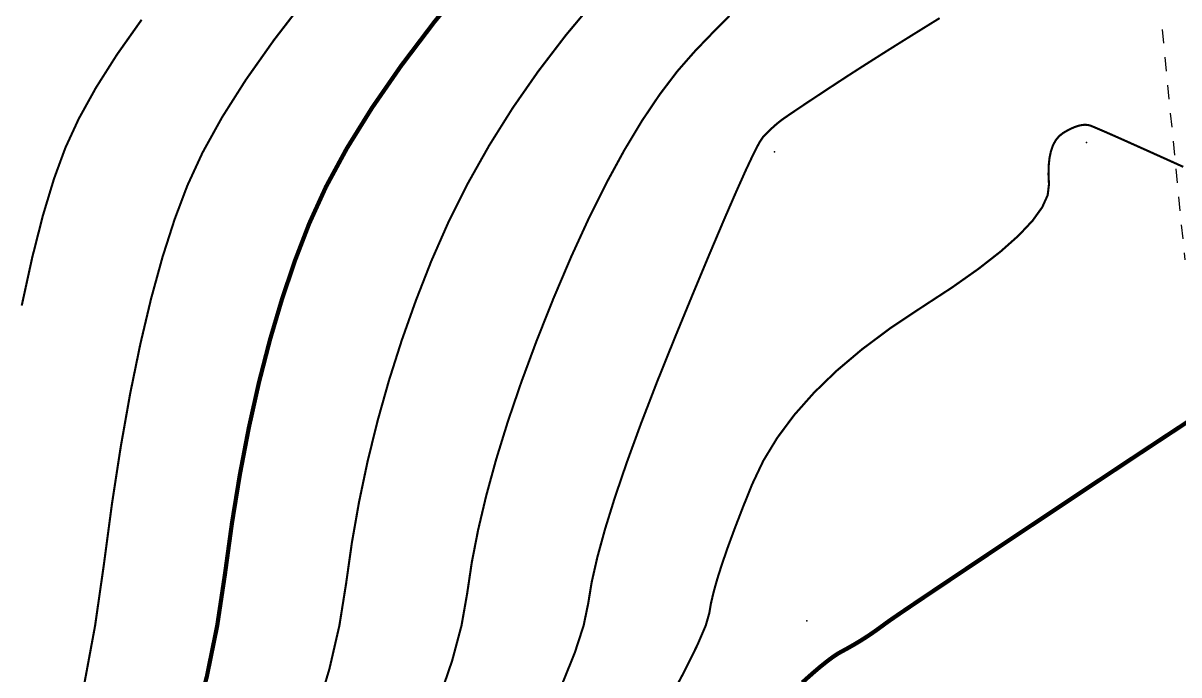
# Model space of a CAD drawing. Extents: x 940 to 1495, y 832 to 1212.
# Drawn here: x 1207.67 to 1248.83, y 924.2 to 947.43 of the extents above; entities that cross this region are included whole.
import ezdxf

# ---------------------------------------------------------------- set-up
doc = ezdxf.new("R2010")
doc.units = 0
doc.header["$LTSCALE"] = 0.5
doc.header["$PDSIZE"] = 0.2
doc.linetypes.add('X6', pattern=[2, 1, -1])
for name, color, linetype in [('DGX', 2, 'CONTINUOUS'), ('DLSS', 4, 'CONTINUOUS'), ('ZDH', 1, 'CONTINUOUS')]:
    doc.layers.add(name, color=color, linetype=linetype)

msp = doc.modelspace()

# ---------------------------------------------------------------- linework, layer by layer
at = {"layer": 'DGX', "color": 3, "linetype": 'Continuous', "const_width": 0.15, "flags": 128}
for points in [[(1223.649, 949.098), (1222.315, 947.467), (1221.129, 945.901), (1220.091, 944.4), (1219.2, 942.965), (1218.457, 941.595), (1217.862, 940.29), (1217.359, 938.982), (1216.893, 937.601), (1216.463, 936.148), (1216.069, 934.622), (1215.712, 933.023), (1215.391, 931.351), (1215.107, 929.606), (1214.858, 927.789), (1214.582, 925.951), (1214.213, 924.141), (1213.751, 922.361)], [(1223.649, 949.098), (1222.315, 947.467), (1221.129, 945.901), (1220.091, 944.4), (1219.2, 942.965), (1218.457, 941.595), (1217.862, 940.29), (1217.359, 938.982), (1216.893, 937.601), (1216.463, 936.148), (1216.069, 934.622), (1215.712, 933.023), (1215.391, 931.351), (1215.107, 929.606), (1214.858, 927.789), (1214.582, 925.951), (1214.213, 924.141), (1213.751, 922.361)], [(1223.649, 949.098), (1222.315, 947.467), (1221.129, 945.901), (1220.091, 944.4), (1219.2, 942.965), (1218.457, 941.595), (1217.862, 940.29), (1217.359, 938.982), (1216.893, 937.601), (1216.463, 936.148), (1216.069, 934.622), (1215.712, 933.023), (1215.391, 931.351), (1215.107, 929.606), (1214.858, 927.789), (1214.582, 925.951), (1214.213, 924.141), (1213.751, 922.361)], [(1223.649, 949.098), (1222.315, 947.467), (1221.129, 945.901), (1220.091, 944.4), (1219.2, 942.965), (1218.457, 941.595), (1217.862, 940.29), (1217.359, 938.982), (1216.893, 937.601), (1216.463, 936.148), (1216.069, 934.622), (1215.712, 933.023), (1215.391, 931.351), (1215.107, 929.606), (1214.858, 927.789), (1214.582, 925.951), (1214.213, 924.141), (1213.751, 922.361)], [(1223.649, 949.098), (1222.315, 947.467), (1221.129, 945.901), (1220.091, 944.4), (1219.2, 942.965), (1218.457, 941.595), (1217.862, 940.29), (1217.359, 938.982), (1216.893, 937.601), (1216.463, 936.148), (1216.069, 934.622), (1215.712, 933.023), (1215.391, 931.351), (1215.107, 929.606), (1214.858, 927.789), (1214.582, 925.951), (1214.213, 924.141), (1213.751, 922.361)], [(1223.649, 949.098), (1222.315, 947.467), (1221.129, 945.901), (1220.091, 944.4), (1219.2, 942.965), (1218.457, 941.595), (1217.862, 940.29), (1217.359, 938.982), (1216.893, 937.601), (1216.463, 936.148), (1216.069, 934.622), (1215.712, 933.023), (1215.391, 931.351), (1215.107, 929.606), (1214.858, 927.789), (1214.582, 925.951), (1214.213, 924.141), (1213.751, 922.361)], [(1249.119, 933.205), (1248.282, 932.654), (1247.262, 931.98), (1246.061, 931.183), (1244.678, 930.262), (1243.289, 929.336), (1242.072, 928.524), (1241.027, 927.824), (1240.153, 927.238), (1239.45, 926.765), (1238.919, 926.405), (1238.56, 926.158), (1238.372, 926.024), (1238.27, 925.948), (1238.17, 925.875), (1238.072, 925.804), (1237.974, 925.735), (1237.879, 925.669), (1237.784, 925.605), (1237.691, 925.544), (1237.6, 925.485), (1237.508, 925.427), (1237.413, 925.369), (1237.316, 925.311), (1237.217, 925.253), (1237.115, 925.195), (1237.011, 925.136), (1236.904, 925.078), (1236.795, 925.019), (1236.677, 924.951), (1236.543, 924.863), (1236.394, 924.755), (1236.23, 924.628), (1236.049, 924.482), (1235.854, 924.316), (1235.642, 924.13), (1235.415, 923.925)], [(1249.119, 933.205), (1248.282, 932.654), (1247.262, 931.98), (1246.061, 931.183), (1244.678, 930.262), (1243.289, 929.336), (1242.072, 928.524), (1241.027, 927.824), (1240.153, 927.238), (1239.45, 926.765), (1238.919, 926.405), (1238.56, 926.158), (1238.372, 926.024), (1238.27, 925.948), (1238.17, 925.875), (1238.072, 925.804), (1237.974, 925.735), (1237.879, 925.669), (1237.784, 925.605), (1237.691, 925.544), (1237.6, 925.485), (1237.508, 925.427), (1237.413, 925.369), (1237.316, 925.311), (1237.217, 925.253), (1237.115, 925.195), (1237.011, 925.136), (1236.904, 925.078), (1236.795, 925.019), (1236.677, 924.951), (1236.543, 924.863), (1236.394, 924.755), (1236.23, 924.628), (1236.049, 924.482), (1235.854, 924.316), (1235.642, 924.13), (1235.415, 923.925)], [(1249.119, 933.205), (1248.282, 932.654), (1247.262, 931.98), (1246.061, 931.183), (1244.678, 930.262), (1243.289, 929.336), (1242.072, 928.524), (1241.027, 927.824), (1240.153, 927.238), (1239.45, 926.765), (1238.919, 926.405), (1238.56, 926.158), (1238.372, 926.024), (1238.27, 925.948), (1238.17, 925.875), (1238.072, 925.804), (1237.974, 925.735), (1237.879, 925.669), (1237.784, 925.605), (1237.691, 925.544), (1237.6, 925.485), (1237.508, 925.427), (1237.413, 925.369), (1237.316, 925.311), (1237.217, 925.253), (1237.115, 925.195), (1237.011, 925.136), (1236.904, 925.078), (1236.795, 925.019), (1236.677, 924.951), (1236.543, 924.863), (1236.394, 924.755), (1236.23, 924.628), (1236.049, 924.482), (1235.854, 924.316), (1235.642, 924.13), (1235.415, 923.925)], [(1249.119, 933.205), (1248.282, 932.654), (1247.262, 931.98), (1246.061, 931.183), (1244.678, 930.262), (1243.289, 929.336), (1242.072, 928.524), (1241.027, 927.824), (1240.153, 927.238), (1239.45, 926.765), (1238.919, 926.405), (1238.56, 926.158), (1238.372, 926.024), (1238.27, 925.948), (1238.17, 925.875), (1238.072, 925.804), (1237.974, 925.735), (1237.879, 925.669), (1237.784, 925.605), (1237.691, 925.544), (1237.6, 925.485), (1237.508, 925.427), (1237.413, 925.369), (1237.316, 925.311), (1237.217, 925.253), (1237.115, 925.195), (1237.011, 925.136), (1236.904, 925.078), (1236.795, 925.019), (1236.677, 924.951), (1236.543, 924.863), (1236.394, 924.755), (1236.23, 924.628), (1236.049, 924.482), (1235.854, 924.316), (1235.642, 924.13), (1235.415, 923.925)], [(1249.119, 933.205), (1248.282, 932.654), (1247.262, 931.98), (1246.061, 931.183), (1244.678, 930.262), (1243.289, 929.336), (1242.072, 928.524), (1241.027, 927.824), (1240.153, 927.238), (1239.45, 926.765), (1238.919, 926.405), (1238.56, 926.158), (1238.372, 926.024), (1238.27, 925.948), (1238.17, 925.875), (1238.072, 925.804), (1237.974, 925.735), (1237.879, 925.669), (1237.784, 925.605), (1237.691, 925.544), (1237.6, 925.485), (1237.508, 925.427), (1237.413, 925.369), (1237.316, 925.311), (1237.217, 925.253), (1237.115, 925.195), (1237.011, 925.136), (1236.904, 925.078), (1236.795, 925.019), (1236.677, 924.951), (1236.543, 924.863), (1236.394, 924.755), (1236.23, 924.628), (1236.049, 924.482), (1235.854, 924.316), (1235.642, 924.13), (1235.415, 923.925)], [(1249.119, 933.205), (1248.282, 932.654), (1247.262, 931.98), (1246.061, 931.183), (1244.678, 930.262), (1243.289, 929.336), (1242.072, 928.524), (1241.027, 927.824), (1240.153, 927.238), (1239.45, 926.765), (1238.919, 926.405), (1238.56, 926.158), (1238.372, 926.024), (1238.27, 925.948), (1238.17, 925.875), (1238.072, 925.804), (1237.974, 925.735), (1237.879, 925.669), (1237.784, 925.605), (1237.691, 925.544), (1237.6, 925.485), (1237.508, 925.427), (1237.413, 925.369), (1237.316, 925.311), (1237.217, 925.253), (1237.115, 925.195), (1237.011, 925.136), (1236.904, 925.078), (1236.795, 925.019), (1236.677, 924.951), (1236.543, 924.863), (1236.394, 924.755), (1236.23, 924.628), (1236.049, 924.482), (1235.854, 924.316), (1235.642, 924.13), (1235.415, 923.925)]]:
    msp.add_lwpolyline(points, dxfattribs=at)
at = {"layer": 'DGX', "linetype": 'Continuous', "const_width": 0.075, "flags": 128}
for points in [[(1217.758, 948.321), (1216.604, 946.823), (1215.603, 945.405), (1214.755, 944.068), (1214.06, 942.811), (1213.519, 941.636), (1213.065, 940.431), (1212.635, 939.089), (1212.228, 937.608), (1211.845, 935.99), (1211.485, 934.234), (1211.149, 932.339), (1210.836, 930.307), (1210.547, 928.137), (1210.233, 925.948), (1209.846, 923.861), (1209.387, 921.876), (1208.855, 919.992), (1208.251, 918.209), (1207.574, 916.528)], [(1217.758, 948.321), (1216.604, 946.823), (1215.603, 945.405), (1214.755, 944.068), (1214.06, 942.811), (1213.519, 941.636), (1213.065, 940.431), (1212.635, 939.089), (1212.228, 937.608), (1211.845, 935.99), (1211.485, 934.234), (1211.149, 932.339), (1210.836, 930.307), (1210.547, 928.137), (1210.233, 925.948), (1209.846, 923.861), (1209.387, 921.876), (1208.855, 919.992), (1208.251, 918.209), (1207.574, 916.528)], [(1217.758, 948.321), (1216.604, 946.823), (1215.603, 945.405), (1214.755, 944.068), (1214.06, 942.811), (1213.519, 941.636), (1213.065, 940.431), (1212.635, 939.089), (1212.228, 937.608), (1211.845, 935.99), (1211.485, 934.234), (1211.149, 932.339), (1210.836, 930.307), (1210.547, 928.137), (1210.233, 925.948), (1209.846, 923.861), (1209.387, 921.876), (1208.855, 919.992), (1208.251, 918.209), (1207.574, 916.528)], [(1217.758, 948.321), (1216.604, 946.823), (1215.603, 945.405), (1214.755, 944.068), (1214.06, 942.811), (1213.519, 941.636), (1213.065, 940.431), (1212.635, 939.089), (1212.228, 937.608), (1211.845, 935.99), (1211.485, 934.234), (1211.149, 932.339), (1210.836, 930.307), (1210.547, 928.137), (1210.233, 925.948), (1209.846, 923.861), (1209.387, 921.876), (1208.855, 919.992), (1208.251, 918.209), (1207.574, 916.528)], [(1217.758, 948.321), (1216.604, 946.823), (1215.603, 945.405), (1214.755, 944.068), (1214.06, 942.811), (1213.519, 941.636), (1213.065, 940.431), (1212.635, 939.089), (1212.228, 937.608), (1211.845, 935.99), (1211.485, 934.234), (1211.149, 932.339), (1210.836, 930.307), (1210.547, 928.137), (1210.233, 925.948), (1209.846, 923.861), (1209.387, 921.876), (1208.855, 919.992), (1208.251, 918.209), (1207.574, 916.528)], [(1217.758, 948.321), (1216.604, 946.823), (1215.603, 945.405), (1214.755, 944.068), (1214.06, 942.811), (1213.519, 941.636), (1213.065, 940.431), (1212.635, 939.089), (1212.228, 937.608), (1211.845, 935.99), (1211.485, 934.234), (1211.149, 932.339), (1210.836, 930.307), (1210.547, 928.137), (1210.233, 925.948), (1209.846, 923.861), (1209.387, 921.876), (1208.855, 919.992), (1208.251, 918.209), (1207.574, 916.528)], [(1228.049, 948.253), (1226.994, 946.99), (1226.012, 945.705), (1225.103, 944.398), (1224.269, 943.068), (1223.508, 941.716), (1222.82, 940.342), (1222.206, 938.945), (1221.654, 937.533), (1221.151, 936.114), (1220.697, 934.687), (1220.293, 933.253), (1219.938, 931.811), (1219.633, 930.362), (1219.377, 928.906), (1219.17, 927.442), (1218.932, 925.953), (1218.58, 924.421), (1218.115, 922.847)], [(1228.049, 948.253), (1226.994, 946.99), (1226.012, 945.705), (1225.103, 944.398), (1224.269, 943.068), (1223.508, 941.716), (1222.82, 940.342), (1222.206, 938.945), (1221.654, 937.533), (1221.151, 936.114), (1220.697, 934.687), (1220.293, 933.253), (1219.938, 931.811), (1219.633, 930.362), (1219.377, 928.906), (1219.17, 927.442), (1218.932, 925.953), (1218.58, 924.421), (1218.115, 922.847)], [(1228.049, 948.253), (1226.994, 946.99), (1226.012, 945.705), (1225.103, 944.398), (1224.269, 943.068), (1223.508, 941.716), (1222.82, 940.342), (1222.206, 938.945), (1221.654, 937.533), (1221.151, 936.114), (1220.697, 934.687), (1220.293, 933.253), (1219.938, 931.811), (1219.633, 930.362), (1219.377, 928.906), (1219.17, 927.442), (1218.932, 925.953), (1218.58, 924.421), (1218.115, 922.847)], [(1228.049, 948.253), (1226.994, 946.99), (1226.012, 945.705), (1225.103, 944.398), (1224.269, 943.068), (1223.508, 941.716), (1222.82, 940.342), (1222.206, 938.945), (1221.654, 937.533), (1221.151, 936.114), (1220.697, 934.687), (1220.293, 933.253), (1219.938, 931.811), (1219.633, 930.362), (1219.377, 928.906), (1219.17, 927.442), (1218.932, 925.953), (1218.58, 924.421), (1218.115, 922.847)], [(1228.049, 948.253), (1226.994, 946.99), (1226.012, 945.705), (1225.103, 944.398), (1224.269, 943.068), (1223.508, 941.716), (1222.82, 940.342), (1222.206, 938.945), (1221.654, 937.533), (1221.151, 936.114), (1220.697, 934.687), (1220.293, 933.253), (1219.938, 931.811), (1219.633, 930.362), (1219.377, 928.906), (1219.17, 927.442), (1218.932, 925.953), (1218.58, 924.421), (1218.115, 922.847)], [(1228.049, 948.253), (1226.994, 946.99), (1226.012, 945.705), (1225.103, 944.398), (1224.269, 943.068), (1223.508, 941.716), (1222.82, 940.342), (1222.206, 938.945), (1221.654, 937.533), (1221.151, 936.114), (1220.697, 934.687), (1220.293, 933.253), (1219.938, 931.811), (1219.633, 930.362), (1219.377, 928.906), (1219.17, 927.442), (1218.932, 925.953), (1218.58, 924.421), (1218.115, 922.847)], [(1211.89, 947.545), (1211.009, 946.298), (1210.263, 945.121), (1209.652, 944.016), (1209.175, 942.981), (1208.771, 941.88), (1208.377, 940.576), (1207.994, 939.069), (1207.621, 937.359)], [(1211.89, 947.545), (1211.009, 946.298), (1210.263, 945.121), (1209.652, 944.016), (1209.175, 942.981), (1208.771, 941.88), (1208.377, 940.576), (1207.994, 939.069), (1207.621, 937.359)], [(1211.89, 947.545), (1211.009, 946.298), (1210.263, 945.121), (1209.652, 944.016), (1209.175, 942.981), (1208.771, 941.88), (1208.377, 940.576), (1207.994, 939.069), (1207.621, 937.359)], [(1211.89, 947.545), (1211.009, 946.298), (1210.263, 945.121), (1209.652, 944.016), (1209.175, 942.981), (1208.771, 941.88), (1208.377, 940.576), (1207.994, 939.069), (1207.621, 937.359)], [(1211.89, 947.545), (1211.009, 946.298), (1210.263, 945.121), (1209.652, 944.016), (1209.175, 942.981), (1208.771, 941.88), (1208.377, 940.576), (1207.994, 939.069), (1207.621, 937.359)], [(1211.89, 947.545), (1211.009, 946.298), (1210.263, 945.121), (1209.652, 944.016), (1209.175, 942.981), (1208.771, 941.88), (1208.377, 940.576), (1207.994, 939.069), (1207.621, 937.359)], [(1232.824, 947.682), (1232.218, 947.074), (1231.597, 946.429), (1230.968, 945.711), (1230.339, 944.882), (1229.708, 943.944), (1229.078, 942.895), (1228.447, 941.737), (1227.815, 940.468), (1227.183, 939.089), (1226.55, 937.6), (1225.948, 936.084), (1225.409, 934.626), (1224.932, 933.227), (1224.517, 931.884), (1224.165, 930.6), (1223.875, 929.374), (1223.647, 928.205), (1223.482, 927.094), (1223.281, 925.955), (1222.947, 924.701), (1222.479, 923.333)], [(1232.824, 947.682), (1232.218, 947.074), (1231.597, 946.429), (1230.968, 945.711), (1230.339, 944.882), (1229.708, 943.944), (1229.078, 942.895), (1228.447, 941.737), (1227.815, 940.468), (1227.183, 939.089), (1226.55, 937.6), (1225.948, 936.084), (1225.409, 934.626), (1224.932, 933.227), (1224.517, 931.884), (1224.165, 930.6), (1223.875, 929.374), (1223.647, 928.205), (1223.482, 927.094), (1223.281, 925.955), (1222.947, 924.701), (1222.479, 923.333)], [(1232.824, 947.682), (1232.218, 947.074), (1231.597, 946.429), (1230.968, 945.711), (1230.339, 944.882), (1229.708, 943.944), (1229.078, 942.895), (1228.447, 941.737), (1227.815, 940.468), (1227.183, 939.089), (1226.55, 937.6), (1225.948, 936.084), (1225.409, 934.626), (1224.932, 933.227), (1224.517, 931.884), (1224.165, 930.6), (1223.875, 929.374), (1223.647, 928.205), (1223.482, 927.094), (1223.281, 925.955), (1222.947, 924.701), (1222.479, 923.333)], [(1232.824, 947.682), (1232.218, 947.074), (1231.597, 946.429), (1230.968, 945.711), (1230.339, 944.882), (1229.708, 943.944), (1229.078, 942.895), (1228.447, 941.737), (1227.815, 940.468), (1227.183, 939.089), (1226.55, 937.6), (1225.948, 936.084), (1225.409, 934.626), (1224.932, 933.227), (1224.517, 931.884), (1224.165, 930.6), (1223.875, 929.374), (1223.647, 928.205), (1223.482, 927.094), (1223.281, 925.955), (1222.947, 924.701), (1222.479, 923.333)], [(1232.824, 947.682), (1232.218, 947.074), (1231.597, 946.429), (1230.968, 945.711), (1230.339, 944.882), (1229.708, 943.944), (1229.078, 942.895), (1228.447, 941.737), (1227.815, 940.468), (1227.183, 939.089), (1226.55, 937.6), (1225.948, 936.084), (1225.409, 934.626), (1224.932, 933.227), (1224.517, 931.884), (1224.165, 930.6), (1223.875, 929.374), (1223.647, 928.205), (1223.482, 927.094), (1223.281, 925.955), (1222.947, 924.701), (1222.479, 923.333)], [(1232.824, 947.682), (1232.218, 947.074), (1231.597, 946.429), (1230.968, 945.711), (1230.339, 944.882), (1229.708, 943.944), (1229.078, 942.895), (1228.447, 941.737), (1227.815, 940.468), (1227.183, 939.089), (1226.55, 937.6), (1225.948, 936.084), (1225.409, 934.626), (1224.932, 933.227), (1224.517, 931.884), (1224.165, 930.6), (1223.875, 929.374), (1223.647, 928.205), (1223.482, 927.094), (1223.281, 925.955), (1222.947, 924.701), (1222.479, 923.333)], [(1240.307, 947.603), (1239.67, 947.208), (1239.068, 946.834), (1238.502, 946.479), (1237.972, 946.143), (1237.477, 945.828), (1237.018, 945.532), (1236.595, 945.255), (1236.21, 945.002), (1235.867, 944.775), (1235.565, 944.574), (1235.305, 944.4), (1235.086, 944.253), (1234.909, 944.132), (1234.773, 944.038), (1234.679, 943.97), (1234.604, 943.912), (1234.527, 943.85), (1234.447, 943.782), (1234.366, 943.709), (1234.282, 943.631), (1234.195, 943.547), (1234.107, 943.458), (1234.016, 943.364), (1233.887, 943.168), (1233.683, 942.774), (1233.405, 942.183), (1233.052, 941.393), (1232.624, 940.405), (1232.122, 939.22), (1231.545, 937.836), (1230.894, 936.254), (1230.243, 934.635), (1229.667, 933.139), (1229.166, 931.766), (1228.741, 930.516), (1228.391, 929.389), (1228.117, 928.385), (1227.917, 927.504), (1227.793, 926.746), (1227.63, 925.957), (1227.313, 924.981), (1226.843, 923.819)], [(1240.307, 947.603), (1239.67, 947.208), (1239.068, 946.834), (1238.502, 946.479), (1237.972, 946.143), (1237.477, 945.828), (1237.018, 945.532), (1236.595, 945.255), (1236.21, 945.002), (1235.867, 944.775), (1235.565, 944.574), (1235.305, 944.4), (1235.086, 944.253), (1234.909, 944.132), (1234.773, 944.038), (1234.679, 943.97), (1234.604, 943.912), (1234.527, 943.85), (1234.447, 943.782), (1234.366, 943.709), (1234.282, 943.631), (1234.195, 943.547), (1234.107, 943.458), (1234.016, 943.364), (1233.887, 943.168), (1233.683, 942.774), (1233.405, 942.183), (1233.052, 941.393), (1232.624, 940.405), (1232.122, 939.22), (1231.545, 937.836), (1230.894, 936.254), (1230.243, 934.635), (1229.667, 933.139), (1229.166, 931.766), (1228.741, 930.516), (1228.391, 929.389), (1228.117, 928.385), (1227.917, 927.504), (1227.793, 926.746), (1227.63, 925.957), (1227.313, 924.981), (1226.843, 923.819)], [(1240.307, 947.603), (1239.67, 947.208), (1239.068, 946.834), (1238.502, 946.479), (1237.972, 946.143), (1237.477, 945.828), (1237.018, 945.532), (1236.595, 945.255), (1236.21, 945.002), (1235.867, 944.775), (1235.565, 944.574), (1235.305, 944.4), (1235.086, 944.253), (1234.909, 944.132), (1234.773, 944.038), (1234.679, 943.97), (1234.604, 943.912), (1234.527, 943.85), (1234.447, 943.782), (1234.366, 943.709), (1234.282, 943.631), (1234.195, 943.547), (1234.107, 943.458), (1234.016, 943.364), (1233.887, 943.168), (1233.683, 942.774), (1233.405, 942.183), (1233.052, 941.393), (1232.624, 940.405), (1232.122, 939.22), (1231.545, 937.836), (1230.894, 936.254), (1230.243, 934.635), (1229.667, 933.139), (1229.166, 931.766), (1228.741, 930.516), (1228.391, 929.389), (1228.117, 928.385), (1227.917, 927.504), (1227.793, 926.746), (1227.63, 925.957), (1227.313, 924.981), (1226.843, 923.819)], [(1240.307, 947.603), (1239.67, 947.208), (1239.068, 946.834), (1238.502, 946.479), (1237.972, 946.143), (1237.477, 945.828), (1237.018, 945.532), (1236.595, 945.255), (1236.21, 945.002), (1235.867, 944.775), (1235.565, 944.574), (1235.305, 944.4), (1235.086, 944.253), (1234.909, 944.132), (1234.773, 944.038), (1234.679, 943.97), (1234.604, 943.912), (1234.527, 943.85), (1234.447, 943.782), (1234.366, 943.709), (1234.282, 943.631), (1234.195, 943.547), (1234.107, 943.458), (1234.016, 943.364), (1233.887, 943.168), (1233.683, 942.774), (1233.405, 942.183), (1233.052, 941.393), (1232.624, 940.405), (1232.122, 939.22), (1231.545, 937.836), (1230.894, 936.254), (1230.243, 934.635), (1229.667, 933.139), (1229.166, 931.766), (1228.741, 930.516), (1228.391, 929.389), (1228.117, 928.385), (1227.917, 927.504), (1227.793, 926.746), (1227.63, 925.957), (1227.313, 924.981), (1226.843, 923.819)], [(1248.982, 942.303), (1248.28, 942.62), (1247.661, 942.899), (1247.124, 943.14), (1246.669, 943.343), (1246.296, 943.508), (1246.006, 943.634), (1245.798, 943.722), (1245.672, 943.772), (1245.583, 943.795), (1245.485, 943.803), (1245.378, 943.794), (1245.263, 943.77), (1245.138, 943.729), (1245.004, 943.673), (1244.862, 943.601), (1244.71, 943.514), (1244.566, 943.401), (1244.445, 943.256), (1244.346, 943.077), (1244.271, 942.864), (1244.219, 942.619), (1244.19, 942.339), (1244.184, 942.027), (1244.2, 941.681), (1244.155, 941.295), (1243.96, 940.863), (1243.616, 940.384), (1243.123, 939.859), (1242.481, 939.287), (1241.691, 938.669), (1240.751, 938.005), (1239.663, 937.294), (1238.551, 936.553), (1237.542, 935.799), (1236.635, 935.032), (1235.83, 934.251), (1235.128, 933.458), (1234.528, 932.651), (1234.03, 931.832), (1233.635, 930.999), (1233.31, 930.192), (1233.024, 929.452), (1232.775, 928.778), (1232.565, 928.17), (1232.392, 927.628), (1232.259, 927.152), (1232.163, 926.742), (1232.105, 926.399), (1231.98, 925.959), (1231.68, 925.261), (1231.207, 924.304), (1230.56, 923.09)], [(1248.982, 942.303), (1248.28, 942.62), (1247.661, 942.899), (1247.124, 943.14), (1246.669, 943.343), (1246.296, 943.508), (1246.006, 943.634), (1245.798, 943.722), (1245.672, 943.772), (1245.583, 943.795), (1245.485, 943.803), (1245.378, 943.794), (1245.263, 943.77), (1245.138, 943.729), (1245.004, 943.673), (1244.862, 943.601), (1244.71, 943.514), (1244.566, 943.401), (1244.445, 943.256), (1244.346, 943.077), (1244.271, 942.864), (1244.219, 942.619), (1244.19, 942.339), (1244.184, 942.027), (1244.2, 941.681), (1244.155, 941.295), (1243.96, 940.863), (1243.616, 940.384), (1243.123, 939.859), (1242.481, 939.287), (1241.691, 938.669), (1240.751, 938.005), (1239.663, 937.294), (1238.551, 936.553), (1237.542, 935.799), (1236.635, 935.032), (1235.83, 934.251), (1235.128, 933.458), (1234.528, 932.651), (1234.03, 931.832), (1233.635, 930.999), (1233.31, 930.192), (1233.024, 929.452), (1232.775, 928.778), (1232.565, 928.17), (1232.392, 927.628), (1232.259, 927.152), (1232.163, 926.742), (1232.105, 926.399), (1231.98, 925.959), (1231.68, 925.261), (1231.207, 924.304), (1230.56, 923.09)], [(1248.982, 942.303), (1248.28, 942.62), (1247.661, 942.899), (1247.124, 943.14), (1246.669, 943.343), (1246.296, 943.508), (1246.006, 943.634), (1245.798, 943.722), (1245.672, 943.772), (1245.583, 943.795), (1245.485, 943.803), (1245.378, 943.794), (1245.263, 943.77), (1245.138, 943.729), (1245.004, 943.673), (1244.862, 943.601), (1244.71, 943.514), (1244.566, 943.401), (1244.445, 943.256), (1244.346, 943.077), (1244.271, 942.864), (1244.219, 942.619), (1244.19, 942.339), (1244.184, 942.027), (1244.2, 941.681), (1244.155, 941.295), (1243.96, 940.863), (1243.616, 940.384), (1243.123, 939.859), (1242.481, 939.287), (1241.691, 938.669), (1240.751, 938.005), (1239.663, 937.294), (1238.551, 936.553), (1237.542, 935.799), (1236.635, 935.032), (1235.83, 934.251), (1235.128, 933.458), (1234.528, 932.651), (1234.03, 931.832), (1233.635, 930.999), (1233.31, 930.192), (1233.024, 929.452), (1232.775, 928.778), (1232.565, 928.17), (1232.392, 927.628), (1232.259, 927.152), (1232.163, 926.742), (1232.105, 926.399), (1231.98, 925.959), (1231.68, 925.261), (1231.207, 924.304), (1230.56, 923.09)], [(1248.982, 942.303), (1248.28, 942.62), (1247.661, 942.899), (1247.124, 943.14), (1246.669, 943.343), (1246.296, 943.508), (1246.006, 943.634), (1245.798, 943.722), (1245.672, 943.772), (1245.583, 943.795), (1245.485, 943.803), (1245.378, 943.794), (1245.263, 943.77), (1245.138, 943.729), (1245.004, 943.673), (1244.862, 943.601), (1244.71, 943.514), (1244.566, 943.401), (1244.445, 943.256), (1244.346, 943.077), (1244.271, 942.864), (1244.219, 942.619), (1244.19, 942.339), (1244.184, 942.027), (1244.2, 941.681), (1244.155, 941.295), (1243.96, 940.863), (1243.616, 940.384), (1243.123, 939.859), (1242.481, 939.287), (1241.691, 938.669), (1240.751, 938.005), (1239.663, 937.294), (1238.551, 936.553), (1237.542, 935.799), (1236.635, 935.032), (1235.83, 934.251), (1235.128, 933.458), (1234.528, 932.651), (1234.03, 931.832), (1233.635, 930.999), (1233.31, 930.192), (1233.024, 929.452), (1232.775, 928.778), (1232.565, 928.17), (1232.392, 927.628), (1232.259, 927.152), (1232.163, 926.742), (1232.105, 926.399), (1231.98, 925.959), (1231.68, 925.261), (1231.207, 924.304), (1230.56, 923.09)], [(1248.982, 942.303), (1248.28, 942.62), (1247.661, 942.899), (1247.124, 943.14), (1246.669, 943.343), (1246.296, 943.508), (1246.006, 943.634), (1245.798, 943.722), (1245.672, 943.772), (1245.583, 943.795), (1245.485, 943.803), (1245.378, 943.794), (1245.263, 943.77), (1245.138, 943.729), (1245.004, 943.673), (1244.862, 943.601), (1244.71, 943.514), (1244.566, 943.401), (1244.445, 943.256), (1244.346, 943.077), (1244.271, 942.864), (1244.219, 942.619), (1244.19, 942.339), (1244.184, 942.027), (1244.2, 941.681), (1244.155, 941.295), (1243.96, 940.863), (1243.616, 940.384), (1243.123, 939.859), (1242.481, 939.287), (1241.691, 938.669), (1240.751, 938.005), (1239.663, 937.294), (1238.551, 936.553), (1237.542, 935.799), (1236.635, 935.032), (1235.83, 934.251), (1235.128, 933.458), (1234.528, 932.651), (1234.03, 931.832), (1233.635, 930.999), (1233.31, 930.192), (1233.024, 929.452), (1232.775, 928.778), (1232.565, 928.17), (1232.392, 927.628), (1232.259, 927.152), (1232.163, 926.742), (1232.105, 926.399), (1231.98, 925.959), (1231.68, 925.261), (1231.207, 924.304), (1230.56, 923.09)], [(1248.982, 942.303), (1248.28, 942.62), (1247.661, 942.899), (1247.124, 943.14), (1246.669, 943.343), (1246.296, 943.508), (1246.006, 943.634), (1245.798, 943.722), (1245.672, 943.772), (1245.583, 943.795), (1245.485, 943.803), (1245.378, 943.794), (1245.263, 943.77), (1245.138, 943.729), (1245.004, 943.673), (1244.862, 943.601), (1244.71, 943.514), (1244.566, 943.401), (1244.445, 943.256), (1244.346, 943.077), (1244.271, 942.864), (1244.219, 942.619), (1244.19, 942.339), (1244.184, 942.027), (1244.2, 941.681), (1244.155, 941.295), (1243.96, 940.863), (1243.616, 940.384), (1243.123, 939.859), (1242.481, 939.287), (1241.691, 938.669), (1240.751, 938.005), (1239.663, 937.294), (1238.551, 936.553), (1237.542, 935.799), (1236.635, 935.032), (1235.83, 934.251), (1235.128, 933.458), (1234.528, 932.651), (1234.03, 931.832), (1233.635, 930.999), (1233.31, 930.192), (1233.024, 929.452), (1232.775, 928.778), (1232.565, 928.17), (1232.392, 927.628), (1232.259, 927.152), (1232.163, 926.742), (1232.105, 926.399), (1231.98, 925.959), (1231.68, 925.261), (1231.207, 924.304), (1230.56, 923.09)]]:
    msp.add_lwpolyline(points, dxfattribs=at)
at = {"layer": 'DGX', "linetype": 'Continuous', "const_width": 0.075}
msp.add_lwpolyline([(1240.307, 947.603), (1239.67, 947.208), (1239.068, 946.834), (1238.502, 946.479), (1237.972, 946.143), (1237.477, 945.828), (1237.018, 945.532), (1236.595, 945.255), (1236.21, 945.002), (1235.867, 944.775), (1235.565, 944.574), (1235.305, 944.4), (1235.086, 944.253), (1234.909, 944.132), (1234.773, 944.038), (1234.679, 943.97), (1234.604, 943.912), (1234.527, 943.85), (1234.447, 943.782), (1234.366, 943.709), (1234.282, 943.631), (1234.195, 943.547), (1234.107, 943.458), (1234.016, 943.364), (1233.887, 943.168), (1233.683, 942.774), (1233.405, 942.183), (1233.052, 941.393), (1232.624, 940.405), (1232.122, 939.22), (1231.545, 937.836), (1230.894, 936.254), (1230.243, 934.635), (1229.667, 933.139), (1229.166, 931.766), (1228.741, 930.516), (1228.391, 929.389), (1228.117, 928.385), (1227.917, 927.504), (1227.793, 926.746), (1227.63, 925.957), (1227.313, 924.981), (1226.843, 923.819)], dxfattribs=at)
msp.add_lwpolyline([(1240.307, 947.603), (1239.67, 947.208), (1239.068, 946.834), (1238.502, 946.479), (1237.972, 946.143), (1237.477, 945.828), (1237.018, 945.532), (1236.595, 945.255), (1236.21, 945.002), (1235.867, 944.775), (1235.565, 944.574), (1235.305, 944.4), (1235.086, 944.253), (1234.909, 944.132), (1234.773, 944.038), (1234.679, 943.97), (1234.604, 943.912), (1234.527, 943.85), (1234.447, 943.782), (1234.366, 943.709), (1234.282, 943.631), (1234.195, 943.547), (1234.107, 943.458), (1234.016, 943.364), (1233.887, 943.168), (1233.683, 942.774), (1233.405, 942.183), (1233.052, 941.393), (1232.624, 940.405), (1232.122, 939.22), (1231.545, 937.836), (1230.894, 936.254), (1230.243, 934.635), (1229.667, 933.139), (1229.166, 931.766), (1228.741, 930.516), (1228.391, 929.389), (1228.117, 928.385), (1227.917, 927.504), (1227.793, 926.746), (1227.63, 925.957), (1227.313, 924.981), (1226.843, 923.819)], dxfattribs=at)
at = {"layer": 'DLSS', "linetype": 'X6', "flags": 128}
msp.add_lwpolyline([(1246.659, 963.125), (1249.036, 938.984)], dxfattribs=at)
at = {"layer": 'ZDH', "linetype": 'Continuous'}
for p in [(1245.531, 943.175, 24.124), (1245.531, 943.175, 24.124), (1234.43, 942.84, 23.171), (1234.43, 942.84, 23.171), (1235.576, 926.119, 24.805), (1235.576, 926.119, 24.805)]:
    msp.add_point(p, dxfattribs=at)

doc.saveas('drawing.dxf')
